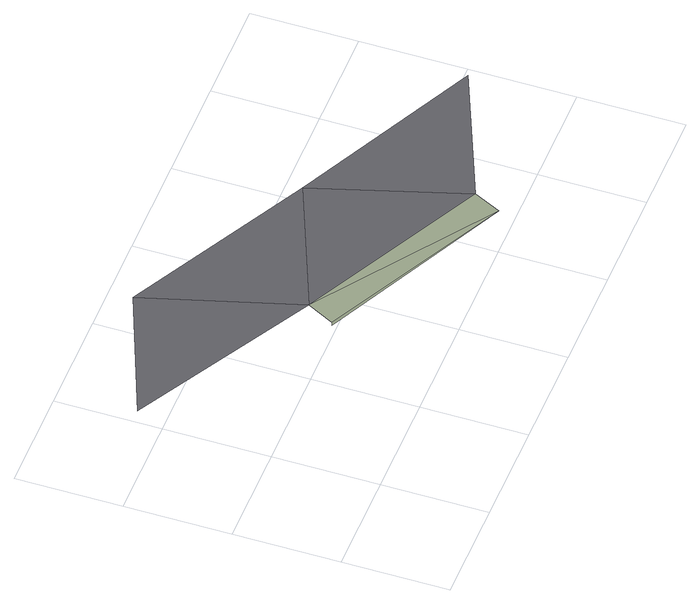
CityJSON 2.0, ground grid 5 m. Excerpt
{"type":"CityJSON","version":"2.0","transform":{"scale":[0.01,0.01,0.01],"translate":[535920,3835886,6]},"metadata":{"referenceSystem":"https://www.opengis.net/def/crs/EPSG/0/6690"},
"CityObjects":{
"road1":{"type":"Road","attributes":{"RoadStructureAttribute.sectionType":"1"},"geometry":[{"type":"MultiSurface","lod":"3","boundaries":[[[0,1,2]],[[3,4,5]],[[5,4,2]],[[4,6,2]],[[0,2,7]],[[7,2,6]],[[7,6,8]]],"semantics":{"surfaces":[{"type":"TrafficArea","function":"2000"},{"type":"AuxiliaryTrafficArea","function":"2000"},{"type":"AuxiliaryTrafficArea","function":"5000"}],"values":[0,1,2,2,0,0,0]}}]}
},
"vertices":[
[670,1377,91],[29,1125,91],[906,656,68],[840,526,48],[1735,82,52],[840,526,68],[1798,214,52],[1560,920,71],[2461,487,53]
]}
